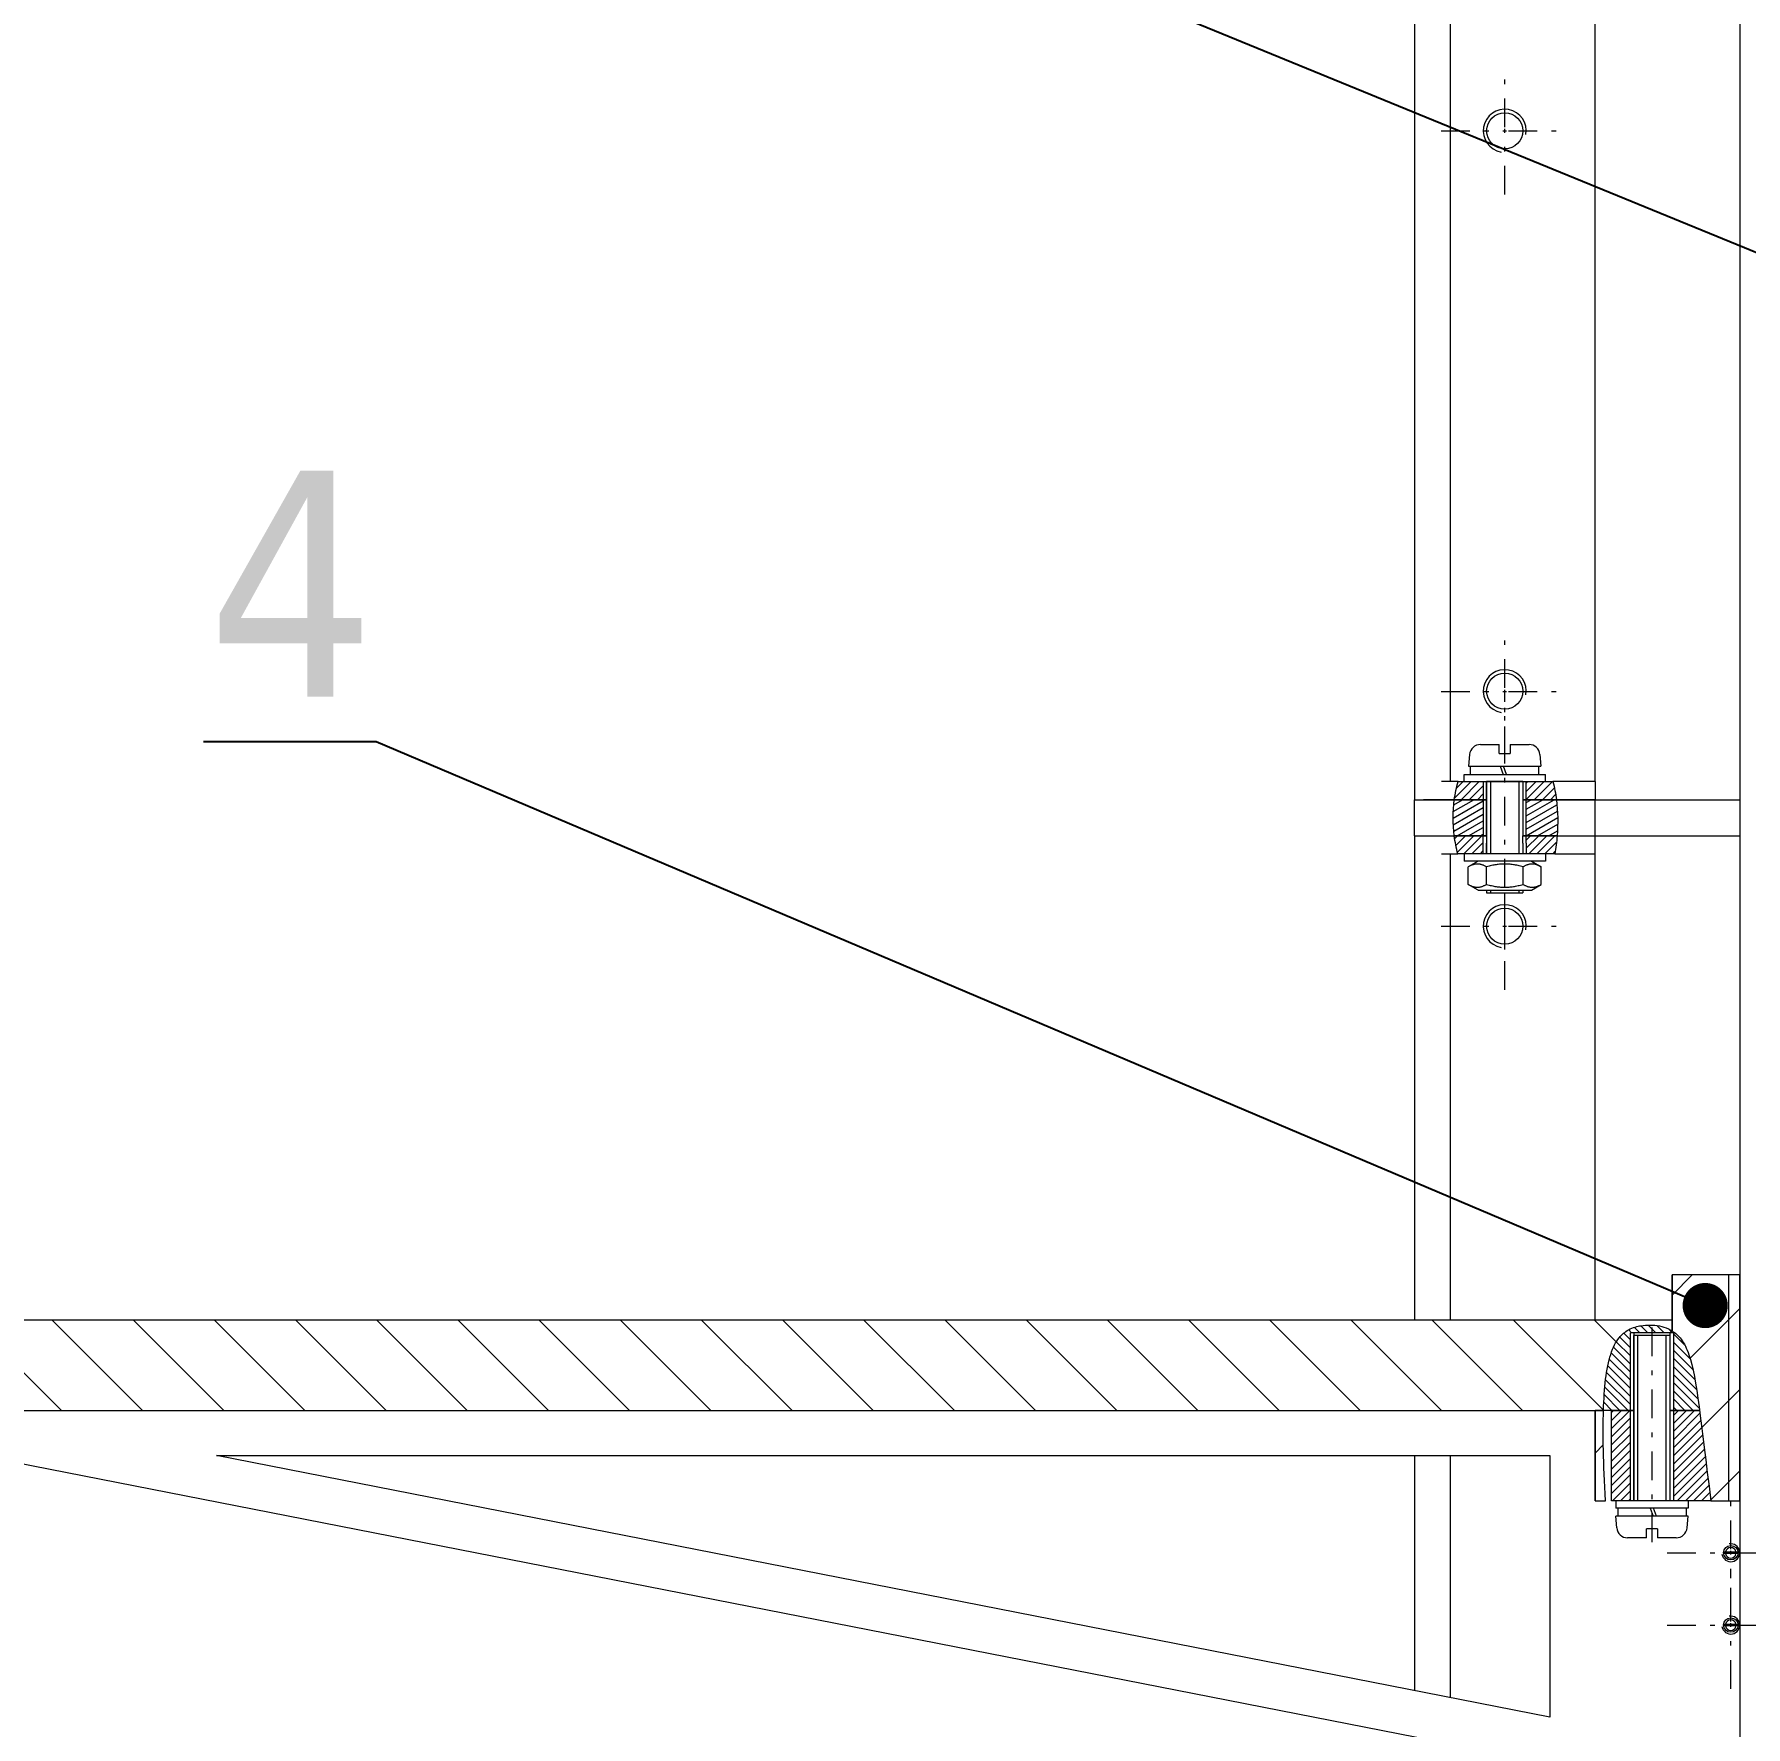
# Model space of a CAD drawing. Header units: millimetres. Extents: x 651 to 8859, y -354 to 894.
# Drawn here: x 2358.14 to 2396.01, y 136.17 to 173.62 of the extents above; entities that cross this region are included whole.
import ezdxf
from ezdxf import colors
from ezdxf.entities.mleader import LeaderData, LeaderLine
from ezdxf.math import Vec2, Vec3

# ---------------------------------------------------------------- set-up
doc = ezdxf.new("R2010")
doc.units = ezdxf.units.MM
doc.linetypes.add('DASHDOT2', pattern=[12.7, 6.35, -3.175, 0, -3.175])
doc.layers.get('0').update_dxf_attribs({"lineweight": 18})
for name, color, linetype, lineweight in [('cienka', 7, 'Continuous', 9), ('Kreskowanie (ISO)', 7, 'Continuous', 9), ('Linia przerwania (ISO)', 7, 'Continuous', 9), ('Widoczne (ISO)', 7, 'Continuous', 18), ('Widoczne wąskie (ISO)', 7, 'Continuous', 9)]:
    doc.layers.add(name, color=color, linetype=linetype, lineweight=lineweight)
doc.styles.get("Standard").update_dxf_attribs({"font": 'tahoma.ttf'})

# ---------------------------------------------------------------- blocks, each defined once
blk = doc.blocks.new('*U153')
at = {"layer": 'Widoczne wąskie (ISO)', "color": 0, "linetype": 'DASHDOT2', "ltscale": 0.1, "transparency": 16777216}
blk.add_line((0, 3.701), (0, -1.26), dxfattribs=at)
blk = doc.blocks.new('*U156')
at = {"layer": 'Widoczne wąskie (ISO)', "color": 0, "linetype": 'DASHDOT2', "ltscale": 0.1, "transparency": 16777216}
blk.add_line((0, -3.58), (0, 2.123), dxfattribs=at)
blk = doc.blocks.new('_Dot')
at = {"color": 0, "linetype": 'ByBlock', "lineweight": -2}
blk.add_line((-0.5, 0), (-1, 0), dxfattribs=at)
at = {"color": 0, "linetype": 'ByBlock', "const_width": 0.5}
blk.add_lwpolyline([(-0.25, 0, 1), (0.25, 0, 1)], format="xyb", close=True, dxfattribs=at)
blk = doc.blocks.new('*U667')
at = {"layer": 'Widoczne wąskie (ISO)', "color": 0, "linetype": 'DASHDOT2', "ltscale": 0.1, "transparency": 16777216}
for p, q in [((0, 0.08164), (0, 1.4082)), ((-1.4082, 0), (-0.08164, 0)), ((0.08164, 0), (1.4082, 0)), ((0, -1.4082), (0, -0.08164))]:
    blk.add_line(p, q, dxfattribs=at)
at = {"layer": 'Widoczne wąskie (ISO)', "color": 0, "linetype": 'Continuous', "ltscale": 0.1, "transparency": 16777216}
for p, q in [((-0.04082, 0), (0.04082, 0)), ((0, -0.04082), (0, 0.04082))]:
    blk.add_line(p, q, dxfattribs=at)
blk = doc.blocks.new('*U671')
at = {"layer": 'Widoczne wąskie (ISO)', "color": 0, "linetype": 'DASHDOT2', "ltscale": 0.1, "transparency": 16777216}
for p, q in [((0, 0.08164), (0, 1.4082)), ((-1.4082, 0), (-0.08164, 0)), ((0.08164, 0), (1.4082, 0)), ((0, -1.4082), (0, -0.08164))]:
    blk.add_line(p, q, dxfattribs=at)
at = {"layer": 'Widoczne wąskie (ISO)', "color": 0, "linetype": 'Continuous', "ltscale": 0.1, "transparency": 16777216}
for p, q in [((-0.04082, 0), (0.04082, 0)), ((0, -0.04082), (0, 0.04082))]:
    blk.add_line(p, q, dxfattribs=at)
blk = doc.blocks.new('*U675')
at = {"layer": 'Widoczne wąskie (ISO)', "color": 0, "linetype": 'DASHDOT2', "ltscale": 0.1, "transparency": 16777216}
for p, q in [((0, 0.08164), (0, 1.4082)), ((-1.4082, 0), (-0.08164, 0)), ((0.08164, 0), (1.4082, 0)), ((0, -1.4082), (0, -0.08164))]:
    blk.add_line(p, q, dxfattribs=at)
at = {"layer": 'Widoczne wąskie (ISO)', "color": 0, "linetype": 'Continuous', "ltscale": 0.1, "transparency": 16777216}
for p, q in [((-0.04082, 0), (0.04082, 0)), ((0, -0.04082), (0, 0.04082))]:
    blk.add_line(p, q, dxfattribs=at)
blk = doc.blocks.new('*U803')
at = {"layer": 'Widoczne wąskie (ISO)', "color": 0, "linetype": 'DASHDOT2', "ltscale": 0.1, "transparency": 16777216}
for p, q in [((0, 0.08164), (0, 1.4082)), ((-1.4082, 0), (-0.08164, 0)), ((0.08164, 0), (1.4082, 0)), ((0, -1.4082), (0, -0.08164))]:
    blk.add_line(p, q, dxfattribs=at)
at = {"layer": 'Widoczne wąskie (ISO)', "color": 0, "linetype": 'Continuous', "ltscale": 0.1, "transparency": 16777216}
for p, q in [((-0.04082, 0), (0.04082, 0)), ((0, -0.04082), (0, 0.04082))]:
    blk.add_line(p, q, dxfattribs=at)
blk = doc.blocks.new('*U805')
at = {"layer": 'Widoczne wąskie (ISO)', "color": 0, "linetype": 'DASHDOT2', "ltscale": 0.1, "transparency": 16777216}
for p, q in [((0, 0.08164), (0, 1.4082)), ((-1.4082, 0), (-0.08164, 0)), ((0.08164, 0), (1.4082, 0)), ((0, -1.4082), (0, -0.08164))]:
    blk.add_line(p, q, dxfattribs=at)
at = {"layer": 'Widoczne wąskie (ISO)', "color": 0, "linetype": 'Continuous', "ltscale": 0.1, "transparency": 16777216}
for p, q in [((-0.04082, 0), (0.04082, 0)), ((0, -0.04082), (0, 0.04082))]:
    blk.add_line(p, q, dxfattribs=at)

msp = doc.modelspace()

# ---------------------------------------------------------------- hatches: boundary and pattern name
at = {"layer": 'Kreskowanie (ISO)'}
h = msp.add_hatch(dxfattribs=at)
h.set_pattern_fill('ANSI31', color=256, scale=0.04)
edge = h.paths.add_edge_path()
edge.add_line((2404.132, 157.081), (2403.975, 157.081))
edge.add_line((2403.975, 157.081), (2403.551, 157.081))
edge.add_line((2403.551, 157.081), (2403.551, 156.681))
edge.add_line((2403.551, 156.681), (2404.172, 156.681))
edge.add_spline(control_points=[(2404.172, 156.681), (2404.162, 156.814), (2404.148, 156.948), (2404.132, 157.081)], knot_values=[0, 0, 0, 0, 0.20033, 0.20033, 0.20033, 0.20033], degree=3, periodic=0)
edge = h.paths.add_edge_path()
edge.add_spline(control_points=[(2391.817, 156.681), (2391.8, 156.815), (2391.775, 156.949), (2391.742, 157.081)], knot_values=[0, 0, 0, 0, 0.203974, 0.203974, 0.203974, 0.203974], degree=3, periodic=0)
edge.add_line((2391.742, 157.081), (2391.575, 157.081))
edge.add_line((2391.575, 157.081), (2391.151, 157.081))
edge.add_line((2391.151, 157.081), (2391.151, 156.681))
edge.add_line((2391.151, 156.681), (2391.817, 156.681))
edge = h.paths.add_edge_path()
edge.add_spline(control_points=[(2389.646, 157.081), (2389.607, 156.949), (2389.578, 156.816), (2389.559, 156.681)], knot_values=[0.050441, 0.050441, 0.050441, 0.050441, 0.255945, 0.255945, 0.255945, 0.255945], degree=3, periodic=0)
edge.add_line((2389.559, 156.681), (2390.2, 156.681))
edge.add_line((2390.2, 156.681), (2390.2, 157.081))
edge.add_line((2390.2, 157.081), (2389.775, 157.081))
edge.add_line((2389.775, 157.081), (2389.646, 157.081))
h.paths.add_polyline_path([(2390.2, 157.281), (2390.2, 157.081), (2390.2, 156.681), (2390.2, 156.881)])
edge = h.paths.add_edge_path()
edge.add_spline(control_points=[(2389.559, 155.881), (2389.577, 155.746), (2389.603, 155.612), (2389.636, 155.481)], knot_values=[0, 0, 0, 0, 0.203832, 0.203832, 0.203832, 0.203832], degree=3, periodic=0)
edge.add_line((2389.636, 155.481), (2389.775, 155.481))
edge.add_line((2389.775, 155.481), (2390.2, 155.481))
edge.add_line((2390.2, 155.481), (2390.2, 155.721))
edge.add_line((2390.2, 155.721), (2390.2, 155.881))
edge.add_line((2390.2, 155.881), (2389.559, 155.881))
edge = h.paths.add_edge_path()
edge.add_spline(control_points=[(2391.786, 155.481), (2391.808, 155.613), (2391.825, 155.747), (2391.835, 155.881)], knot_values=[0.050115, 0.050115, 0.050115, 0.050115, 0.25172, 0.25172, 0.25172, 0.25172], degree=3, periodic=0)
edge.add_line((2391.835, 155.881), (2391.151, 155.881))
edge.add_line((2391.151, 155.881), (2391.151, 155.721))
edge.add_line((2391.151, 155.721), (2391.151, 155.481))
edge.add_line((2391.151, 155.481), (2391.575, 155.481))
edge.add_line((2391.575, 155.481), (2391.786, 155.481))
edge = h.paths.add_edge_path()
edge.add_spline(control_points=[(2401.877, 157.081), (2401.857, 156.948), (2401.843, 156.815), (2401.835, 156.681)], knot_values=[0.050084, 0.050084, 0.050084, 0.050084, 0.251522, 0.251522, 0.251522, 0.251522], degree=3, periodic=0)
edge.add_line((2401.835, 156.681), (2402.6, 156.681))
edge.add_line((2402.6, 156.681), (2402.6, 157.081))
edge.add_line((2402.6, 157.081), (2402.175, 157.081))
edge.add_line((2402.175, 157.081), (2401.877, 157.081))
h.paths.add_polyline_path([(2402.6, 157.281), (2402.6, 157.081), (2402.6, 156.681), (2402.6, 156.881)])
edge = h.paths.add_edge_path()
edge.add_spline(control_points=[(2401.862, 155.881), (2401.879, 155.746), (2401.901, 155.613), (2401.929, 155.481)], knot_values=[0, 0, 0, 0, 0.202941, 0.202941, 0.202941, 0.202941], degree=3, periodic=0)
edge.add_line((2401.929, 155.481), (2402.175, 155.481))
edge.add_line((2402.175, 155.481), (2402.6, 155.481))
edge.add_line((2402.6, 155.481), (2402.6, 155.721))
edge.add_line((2402.6, 155.721), (2402.6, 155.881))
edge.add_line((2402.6, 155.881), (2401.862, 155.881))
edge = h.paths.add_edge_path()
edge.add_line((2404.189, 155.881), (2403.551, 155.881))
edge.add_line((2403.551, 155.881), (2403.551, 155.721))
edge.add_line((2403.551, 155.721), (2403.551, 155.481))
edge.add_line((2403.551, 155.481), (2403.975, 155.481))
edge.add_line((2403.975, 155.481), (2404.151, 155.481))
edge.add_spline(control_points=[(2404.151, 155.481), (2404.171, 155.612), (2404.183, 155.747), (2404.189, 155.881)], knot_values=[0.049861, 0.049861, 0.049861, 0.049861, 0.249399, 0.249399, 0.249399, 0.249399], degree=3, periodic=0)
h = msp.add_hatch(dxfattribs=at)
h.set_pattern_fill('ANSI31', color=256, scale=0.04, angle=-14.999978)
edge = h.paths.add_edge_path()
edge.add_spline(control_points=[(2391.835, 155.881), (2391.856, 156.148), (2391.851, 156.415), (2391.817, 156.681)], knot_values=[0.050573, 0.050573, 0.050573, 0.050573, 0.453156, 0.453156, 0.453156, 0.453156], degree=3, periodic=0)
edge.add_line((2391.817, 156.681), (2391.151, 156.681))
edge.add_line((2391.151, 156.681), (2391.151, 155.881))
edge.add_line((2391.151, 155.881), (2391.835, 155.881))
edge = h.paths.add_edge_path()
edge.add_spline(control_points=[(2389.559, 156.681), (2389.522, 156.415), (2389.524, 156.147), (2389.559, 155.881)], knot_values=[0.050627, 0.050627, 0.050627, 0.050627, 0.455375, 0.455375, 0.455375, 0.455375], degree=3, periodic=0)
edge.add_line((2389.559, 155.881), (2390.2, 155.881))
edge.add_line((2390.2, 155.881), (2390.2, 156.681))
edge.add_line((2390.2, 156.681), (2389.559, 156.681))
h.paths.add_polyline_path([(2390.2, 156.881), (2390.2, 156.681), (2390.2, 155.881), (2390.2, 156.081)])
h.paths.add_polyline_path([(2391.151, 156.681), (2391.151, 156.881), (2391.151, 156.081), (2391.151, 155.881)])
edge = h.paths.add_edge_path()
edge.add_spline(control_points=[(2404.189, 155.881), (2404.202, 156.144), (2404.193, 156.418), (2404.172, 156.681)], knot_values=[0.049909, 0.049909, 0.049909, 0.049909, 0.441664, 0.441664, 0.441664, 0.441664], degree=3, periodic=0)
edge.add_line((2404.172, 156.681), (2403.551, 156.681))
edge.add_line((2403.551, 156.681), (2403.551, 155.881))
edge.add_line((2403.551, 155.881), (2404.189, 155.881))
h.paths.add_polyline_path([(2403.551, 156.681), (2403.551, 156.881), (2403.551, 156.081), (2403.551, 155.881)])
edge = h.paths.add_edge_path()
edge.add_spline(control_points=[(2401.862, 155.881), (2401.829, 156.146), (2401.82, 156.413), (2401.835, 156.681)], knot_values=[0.050498, 0.050498, 0.050498, 0.050498, 0.453064, 0.453064, 0.453064, 0.453064], degree=3, periodic=0)
edge.add_line((2401.835, 156.681), (2402.6, 156.681))
edge.add_line((2402.6, 156.681), (2402.6, 156.67))
edge.add_line((2402.6, 156.67), (2402.6, 155.87))
edge.add_line((2402.6, 155.87), (2402.6, 155.881))
edge.add_line((2402.6, 155.881), (2401.862, 155.881))
h = msp.add_hatch(dxfattribs=at)
h.set_pattern_fill('ANSI31', color=256, scale=0.4, style=0)
edge = h.paths.add_edge_path()
edge.add_line((2395.876, 146.167), (2394.376, 146.167))
edge.add_line((2394.376, 146.167), (2394.376, 145.167))
edge.add_line((2394.376, 145.167), (2394.376, 144.927))
edge.add_spline(control_points=[(2394.376, 144.927), (2394.454, 144.879), (2394.519, 144.818), (2394.645, 144.653), (2394.702, 144.539), (2394.846, 144.12), (2394.912, 143.73), (2394.986, 143.167)], knot_values=[7.113653, 7.113653, 7.113653, 7.113653, 8.08873, 8.08873, 9.304278, 9.304278, 11.70158, 11.70158, 11.70158, 11.70158], degree=3, periodic=0)
edge.add_spline(control_points=[(2394.986, 143.167), (2395.054, 142.657), (2395.128, 142.006), (2395.236, 141.167)], knot_values=[11.70158, 11.70158, 11.70158, 11.70158, 13.86815, 13.86815, 13.86815, 13.86815], degree=3, periodic=0)
edge.add_line((2395.236, 141.167), (2395.876, 141.167))
edge.add_line((2395.876, 141.167), (2395.876, 146.167))
h = msp.add_hatch(dxfattribs=at)
h.set_pattern_fill('ANSI31', color=256, scale=0.4, angle=90.0002, style=0)
edge = h.paths.add_edge_path()
edge.add_spline(control_points=[(2392.859, 143.167), (2392.875, 143.663), (2392.919, 144.094), (2393.07, 144.567), (2393.133, 144.685), (2393.264, 144.847), (2393.334, 144.905), (2393.515, 145.004), (2393.613, 145.028), (2393.819, 145.064), (2393.964, 145.062), (2394.165, 145.021), (2394.232, 145), (2394.323, 144.958), (2394.35, 144.943), (2394.376, 144.927)], knot_values=[0.050902, 0.050902, 0.050902, 0.050902, 0.808575, 0.808575, 1.198661, 1.198661, 1.516589, 1.516589, 1.89947, 1.89947, 2.610541, 2.610541, 2.971431, 2.971431, 3.13351, 3.13351, 3.13351, 3.13351], degree=3, periodic=0)
edge.add_line((2394.376, 144.927), (2394.376, 145.167))
edge.add_line((2394.376, 145.167), (2343.476, 145.167))
edge.add_spline(control_points=[(2343.476, 145.167), (2343.402, 145.167), (2343.315, 145.149), (2343.178, 145.093), (2343.104, 145.043), (2342.999, 144.939), (2342.95, 144.865), (2342.893, 144.728), (2342.876, 144.641), (2342.876, 144.567)], knot_values=[-0.444289, -0.444289, -0.444289, -0.444289, -0.333217, -0.333217, -0.222144, -0.222144, -0.111072, -0.111072, 0, 0, 0, 0], degree=3, periodic=0)
edge.add_line((2342.876, 144.567), (2342.876, 143.767))
edge.add_spline(control_points=[(2342.876, 143.767), (2342.876, 143.693), (2342.893, 143.605), (2342.95, 143.469), (2342.999, 143.395), (2343.104, 143.29), (2343.178, 143.241), (2343.315, 143.184), (2343.402, 143.167), (2343.476, 143.167)], knot_values=[0, 0, 0, 0, 0.111072, 0.111072, 0.222144, 0.222144, 0.333217, 0.333217, 0.444289, 0.444289, 0.444289, 0.444289], degree=3, periodic=0)
edge.add_line((2343.476, 143.167), (2392.676, 143.167))
edge.add_line((2392.676, 143.167), (2392.859, 143.167))
h = msp.add_hatch(dxfattribs=at)
h.set_pattern_fill('ANSI31', color=256, scale=0.04, angle=90.00021, style=0)
edge = h.paths.add_edge_path()
edge.add_line((2394.986, 143.167), (2394.407, 143.167))
edge.add_line((2394.407, 143.167), (2394.407, 144.887))
edge.add_line((2394.407, 144.887), (2393.456, 144.887))
edge.add_line((2393.456, 144.887), (2393.456, 143.167))
edge.add_line((2393.456, 143.167), (2393.036, 143.167))
edge.add_line((2393.036, 143.167), (2392.859, 143.167))
edge.add_spline(control_points=[(2392.859, 143.167), (2392.875, 143.663), (2392.919, 144.094), (2393.07, 144.567), (2393.133, 144.685), (2393.264, 144.847), (2393.334, 144.905), (2393.515, 145.004), (2393.613, 145.028), (2393.819, 145.064), (2393.964, 145.062), (2394.165, 145.021), (2394.232, 145), (2394.323, 144.958), (2394.35, 144.943), (2394.376, 144.927)], knot_values=[0.050902, 0.050902, 0.050902, 0.050902, 0.808575, 0.808575, 1.198661, 1.198661, 1.516589, 1.516589, 1.89947, 1.89947, 2.610541, 2.610541, 2.971431, 2.971431, 3.13351, 3.13351, 3.13351, 3.13351], degree=3, periodic=0)
edge.add_spline(control_points=[(2394.376, 144.927), (2394.454, 144.879), (2394.519, 144.818), (2394.645, 144.653), (2394.702, 144.539), (2394.846, 144.12), (2394.912, 143.73), (2394.986, 143.167)], knot_values=[7.113653, 7.113653, 7.113653, 7.113653, 8.08873, 8.08873, 9.304278, 9.304278, 11.701573, 11.701573, 11.701573, 11.701573], degree=3, periodic=0)
h = msp.add_hatch(dxfattribs=at)
h.set_pattern_fill('ANSI31', color=256, scale=0.4, style=0)
edge = h.paths.add_edge_path()
edge.add_line((2392.676, 141.167), (2392.901, 141.167))
edge.add_spline(control_points=[(2392.901, 141.167), (2392.858, 141.993), (2392.844, 142.649), (2392.859, 143.167)], knot_values=[0, 0, 0, 0, 1.241324, 1.241324, 1.241324, 1.241324], degree=3, periodic=0)
edge.add_line((2392.859, 143.167), (2392.676, 143.167))
edge.add_line((2392.676, 143.167), (2392.676, 141.167))
h = msp.add_hatch(dxfattribs=at)
h.set_pattern_fill('ANSI31', color=256, scale=0.04, style=0)
h.paths.add_polyline_path([(2393.456, 141.167), (2393.132, 141.167), (2393.036, 141.167), (2393.036, 143.167), (2393.456, 143.167)])
h = msp.add_hatch(dxfattribs=at)
h.set_pattern_fill('ANSI31', color=256, scale=0.04, style=0)
edge = h.paths.add_edge_path()
edge.add_spline(control_points=[(2394.986, 143.167), (2395.054, 142.657), (2395.128, 142.006), (2395.236, 141.167)], knot_values=[11.70158, 11.70158, 11.70158, 11.70158, 13.86815, 13.86815, 13.86815, 13.86815], degree=3, periodic=0)
edge.add_line((2395.236, 141.167), (2394.732, 141.167))
edge.add_line((2394.732, 141.167), (2394.407, 141.167))
edge.add_line((2394.407, 141.167), (2394.407, 143.167))
edge.add_line((2394.407, 143.167), (2394.986, 143.167))
edge.add_line((2394.986, 143.167), (2394.986, 143.167))

# ---------------------------------------------------------------- linework, layer by layer
at = {"layer": 'Linia przerwania (ISO)'}
for points in [[(2389.559, 156.681), (2389.578, 156.816), (2389.607, 156.949), (2389.646, 157.081)], [(2391.742, 157.081), (2391.775, 156.949), (2391.8, 156.815), (2391.817, 156.681)], [(2389.559, 155.881), (2389.524, 156.147), (2389.522, 156.415), (2389.559, 156.681)], [(2391.817, 156.681), (2391.851, 156.415), (2391.856, 156.148), (2391.835, 155.881)], [(2389.636, 155.481), (2389.603, 155.612), (2389.577, 155.746), (2389.559, 155.881)], [(2391.835, 155.881), (2391.825, 155.747), (2391.808, 155.613), (2391.786, 155.481)], [(2392.901, 141.167), (2392.858, 141.993), (2392.844, 142.649), (2392.859, 143.167)]]:
    msp.add_open_spline(points, degree=3, dxfattribs=at)
for points, knots in [([(2392.859, 143.167), (2392.875, 143.663), (2392.919, 144.094), (2393.07, 144.567), (2393.133, 144.685), (2393.264, 144.847), (2393.334, 144.905), (2393.515, 145.004), (2393.613, 145.028), (2393.819, 145.064), (2393.964, 145.062), (2394.165, 145.021), (2394.232, 145), (2394.323, 144.958), (2394.35, 144.943), (2394.376, 144.927)], [0.050902, 0.050902, 0.050902, 0.050902, 0.808575, 0.808575, 1.198661, 1.198661, 1.516589, 1.516589, 1.89947, 1.89947, 2.610541, 2.610541, 2.971431, 2.971431, 3.13351, 3.13351, 3.13351, 3.13351]), ([(2394.376, 144.927), (2394.454, 144.879), (2394.519, 144.818), (2394.645, 144.653), (2394.702, 144.539), (2394.932, 143.869), (2395.007, 142.934), (2395.236, 141.167)], [7.113653, 7.113653, 7.113653, 7.113653, 8.08873, 8.08873, 9.304278, 9.304278, 13.86815, 13.86815, 13.86815, 13.86815])]:
    msp.add_open_spline(points, degree=3, knots=knots, dxfattribs=at)
at = {"layer": 'Widoczne (ISO)'}
for p, q in [((2388.675, 205.481), (2388.675, 156.681)), ((2389.475, 157.081), (2389.475, 205.081)), ((2392.675, 157.081), (2392.675, 205.081)), ((2395.876, 198.701), (2395.876, 105.101)), ((2395.876, 198.701), (2395.876, 146.167)), ((2389.898, 157.682), (2389.875, 157.421)), ((2390.137, 157.901), (2390.555, 157.901)), ((2390.555, 157.701), (2390.555, 157.901)), ((2390.555, 157.701), (2390.795, 157.701)), ((2390.795, 157.901), (2390.795, 157.701)), ((2390.795, 157.901), (2391.214, 157.901)), ((2391.453, 157.682), (2391.475, 157.421)), ((2389.775, 157.241), (2391.575, 157.241)), ((2389.775, 157.081), (2389.775, 157.241)), ((2389.875, 157.421), (2391.475, 157.421)), ((2389.92, 157.241), (2389.92, 157.421)), ((2389.92, 157.241), (2391.43, 157.241)), ((2390.574, 157.421), (2390.639, 157.241)), ((2390.711, 157.241), (2390.646, 157.421)), ((2391.43, 157.241), (2391.43, 157.421)), ((2391.575, 157.081), (2391.575, 157.241)), ((2389.646, 157.081), (2389.275, 157.081)), ((2389.646, 157.081), (2389.775, 157.081)), ((2389.775, 157.081), (2390.275, 157.081)), ((2389.775, 157.081), (2390.275, 157.081)), ((2391.075, 157.081), (2390.275, 157.081)), ((2390.275, 155.881), (2390.275, 157.081)), ((2390.275, 157.081), (2391.575, 157.081)), ((2390.275, 157.081), (2390.275, 155.881)), ((2391.075, 157.081), (2391.575, 157.081)), ((2391.075, 157.081), (2391.075, 155.881)), ((2391.075, 157.081), (2391.075, 155.881)), ((2391.575, 157.081), (2391.742, 157.081)), ((2392.675, 157.081), (2391.742, 157.081)), ((2392.675, 157.081), (2392.675, 156.681)), ((2388.675, 156.681), (2389.559, 156.681)), ((2388.675, 155.881), (2388.675, 156.681)), ((2389.559, 156.681), (2388.875, 156.681)), ((2389.559, 156.681), (2390.275, 156.681)), ((2390.275, 156.681), (2389.559, 156.681)), ((2391.075, 156.681), (2391.817, 156.681)), ((2391.817, 156.681), (2391.075, 156.681)), ((2391.817, 156.681), (2392.675, 156.681)), ((2392.675, 156.681), (2391.817, 156.681)), ((2392.675, 156.681), (2395.876, 156.681)), ((2392.675, 155.881), (2392.675, 156.681)), ((2388.675, 155.881), (2388.675, 145.167)), ((2388.675, 155.881), (2389.559, 155.881)), ((2388.875, 155.881), (2389.559, 155.881)), ((2389.559, 155.881), (2390.275, 155.881)), ((2390.275, 155.881), (2389.559, 155.881)), ((2390.275, 155.881), (2390.275, 155.721)), ((2390.275, 155.481), (2390.275, 155.721)), ((2390.275, 155.721), (2390.275, 155.481)), ((2391.075, 155.881), (2391.835, 155.881)), ((2391.835, 155.881), (2391.075, 155.881)), ((2391.075, 155.721), (2391.075, 155.881)), ((2391.075, 155.721), (2391.075, 155.481)), ((2391.075, 155.721), (2391.075, 155.481)), ((2391.835, 155.881), (2392.675, 155.881)), ((2391.835, 155.881), (2392.675, 155.881)), ((2392.675, 155.481), (2392.675, 155.881)), ((2392.675, 155.881), (2395.876, 155.881)), ((2389.275, 155.481), (2389.636, 155.481)), ((2389.475, 145.167), (2389.475, 155.481)), ((2389.775, 155.481), (2389.636, 155.481)), ((2391.575, 155.481), (2389.775, 155.481)), ((2391.575, 155.481), (2389.775, 155.481)), ((2389.775, 155.481), (2389.775, 155.321)), ((2391.575, 155.321), (2389.775, 155.321)), ((2390.085, 155.321), (2389.867, 155.195)), ((2391.265, 155.321), (2391.484, 155.195)), ((2391.786, 155.481), (2391.575, 155.481)), ((2391.575, 155.481), (2391.575, 155.321)), ((2391.786, 155.481), (2392.675, 155.481)), ((2392.675, 145.167), (2392.675, 155.481)), ((2389.867, 154.807), (2389.867, 155.195)), ((2390.271, 154.807), (2390.271, 155.195)), ((2391.08, 154.807), (2391.08, 155.195)), ((2391.484, 154.807), (2391.484, 155.195)), ((2390.085, 154.681), (2389.867, 154.807)), ((2390.085, 154.681), (2391.265, 154.681)), ((2390.275, 154.681), (2390.275, 154.621)), ((2390.275, 154.621), (2391.075, 154.621)), ((2391.075, 154.681), (2391.075, 154.621)), ((2391.265, 154.681), (2391.484, 154.807)), ((2395.876, 146.167), (2394.376, 146.167)), ((2394.376, 146.167), (2394.376, 144.927)), ((2394.376, 145.167), (2394.376, 146.167)), ((2395.876, 141.167), (2395.876, 146.167)), ((2394.376, 145.167), (2343.476, 145.167)), ((2394.376, 144.927), (2394.376, 145.167)), ((2394.407, 144.887), (2393.456, 144.887)), ((2393.532, 144.887), (2393.532, 143.167)), ((2394.332, 144.887), (2393.532, 144.887)), ((2394.332, 144.827), (2393.532, 144.827)), ((2393.532, 141.167), (2393.532, 144.827)), ((2394.332, 143.167), (2394.332, 144.887)), ((2394.332, 141.167), (2394.332, 144.827)), ((2343.476, 143.167), (2392.859, 143.167)), ((2351.876, 143.167), (2392.676, 135.167)), ((2392.859, 143.167), (2392.676, 143.167)), ((2392.676, 143.167), (2392.676, 141.167)), ((2392.676, 141.167), (2392.676, 143.167)), ((2393.532, 143.167), (2392.859, 143.167)), ((2393.036, 141.167), (2393.036, 143.167)), ((2393.036, 143.167), (2393.532, 143.167)), ((2393.532, 143.167), (2393.532, 141.167)), ((2394.332, 141.167), (2394.332, 143.167)), ((2394.332, 143.167), (2394.986, 143.167)), ((2394.986, 143.167), (2394.332, 143.167)), ((2362.173, 142.167), (2391.676, 142.167)), ((2391.676, 136.382), (2362.173, 142.167)), ((2388.675, 142.167), (2388.675, 136.97)), ((2389.475, 136.813), (2389.475, 142.167)), ((2391.676, 142.167), (2391.676, 136.382)), ((2392.676, 141.167), (2392.901, 141.167)), ((2393.132, 141.167), (2393.036, 141.167)), ((2394.332, 141.167), (2393.132, 141.167)), ((2393.132, 141.167), (2393.132, 141.007)), ((2394.732, 141.007), (2393.132, 141.007)), ((2393.177, 141.007), (2393.177, 140.827)), ((2394.687, 141.007), (2393.177, 141.007)), ((2393.896, 141.007), (2393.961, 140.827)), ((2394.033, 140.827), (2393.968, 141.007)), ((2394.732, 141.167), (2394.332, 141.167)), ((2394.687, 141.007), (2394.687, 140.827)), ((2395.236, 141.167), (2394.732, 141.167)), ((2394.732, 141.167), (2394.732, 141.007)), ((2395.236, 141.167), (2395.876, 141.167)), ((2395.876, 141.167), (2395.876, 105.101)), ((2394.732, 140.827), (2393.132, 140.827)), ((2393.154, 140.566), (2393.132, 140.827)), ((2393.812, 140.347), (2393.812, 140.547)), ((2394.052, 140.547), (2393.812, 140.547)), ((2394.052, 140.547), (2394.052, 140.347)), ((2394.709, 140.566), (2394.732, 140.827)), ((2393.812, 140.347), (2393.394, 140.347)), ((2394.47, 140.347), (2394.052, 140.347)), ((2395.561, 140.037), (2395.791, 140.037)), ((2395.791, 139.997), (2395.561, 139.997)), ((2395.561, 138.437), (2395.791, 138.437)), ((2395.791, 138.397), (2395.561, 138.397))]:
    msp.add_line(p, q, dxfattribs=at)
for centre, radius in [((2390.675, 171.481), 0.4), ((2390.675, 159.081), 0.4), ((2390.675, 153.881), 0.4), ((2395.676, 140.017), 0.16), ((2395.676, 138.417), 0.16)]:
    msp.add_circle(centre, radius, dxfattribs=at)
for centre, radius, start, end in [((2390.137, 157.661), 0.24, 90, 175), ((2391.214, 157.661), 0.24, 5, 90), ((2393.394, 140.587), 0.24, 185, 270), ((2394.47, 140.587), 0.24, 270, 355), ((2395.676, 140.017), 0.117, 9.8375, 170.1625), ((2395.676, 140.017), 0.117, 189.8375, 350.1625), ((2395.676, 138.417), 0.117, 9.8375, 170.1625), ((2395.676, 138.417), 0.117, 189.8375, 350.1625)]:
    msp.add_arc(centre, radius, start, end, dxfattribs=at)
for points, weights in [([(2390.271, 155.195), (2390.069, 155.311), (2389.867, 155.195)], [1, 1.15470053838, 1]), ([(2391.08, 155.195), (2390.675, 155.311), (2390.271, 155.195)], [1, 1.15470053838, 1]), ([(2391.484, 155.195), (2391.282, 155.311), (2391.08, 155.195)], [1, 1.15470053838, 1]), ([(2389.867, 154.807), (2390.069, 154.69), (2390.271, 154.807)], [1, 1.15470053838, 1]), ([(2390.271, 154.807), (2390.675, 154.69), (2391.08, 154.807)], [1, 1.15470053838, 1]), ([(2391.08, 154.807), (2391.282, 154.69), (2391.484, 154.807)], [1, 1.15470053838, 1]), ([(2395.517, 140.037), (2395.542, 140.037), (2395.561, 140.037)], [1, 1.01250399926, 1]), ([(2395.561, 139.997), (2395.542, 139.997), (2395.517, 139.997)], [1, 1.01250399926, 1]), ([(2395.791, 140.037), (2395.81, 140.037), (2395.835, 140.037)], [1, 1.01250399926, 1]), ([(2395.835, 139.997), (2395.81, 139.997), (2395.791, 139.997)], [1, 1.01250399926, 1]), ([(2395.517, 138.437), (2395.542, 138.437), (2395.561, 138.437)], [1, 1.01250399926, 1]), ([(2395.561, 138.397), (2395.542, 138.397), (2395.517, 138.397)], [1, 1.01250399926, 1]), ([(2395.791, 138.437), (2395.81, 138.437), (2395.835, 138.437)], [1, 1.01250399926, 1]), ([(2395.835, 138.397), (2395.81, 138.397), (2395.791, 138.397)], [1, 1.01250399926, 1])]:
    msp.add_rational_spline(points, weights, degree=2, dxfattribs=at)
at = {"layer": 'Widoczne wąskie (ISO)'}
for p, q in [((2390.2, 157.081), (2390.2, 155.881)), ((2390.359, 157.081), (2390.359, 155.881)), ((2390.992, 155.881), (2390.992, 157.081)), ((2391.151, 155.881), (2391.151, 157.081)), ((2390.2, 155.721), (2390.2, 155.881)), ((2390.2, 155.481), (2390.2, 155.721)), ((2390.359, 155.881), (2390.359, 155.721)), ((2390.359, 155.721), (2390.359, 155.481)), ((2390.992, 155.721), (2390.992, 155.881)), ((2390.992, 155.481), (2390.992, 155.721)), ((2391.151, 155.721), (2391.151, 155.881)), ((2391.151, 155.721), (2391.151, 155.481)), ((2390.359, 154.681), (2390.359, 154.621)), ((2390.992, 154.621), (2390.992, 154.681)), ((2395.626, 146.167), (2395.626, 141.167)), ((2393.456, 143.167), (2393.456, 144.887)), ((2393.615, 144.827), (2393.615, 141.167)), ((2394.248, 141.167), (2394.248, 144.827)), ((2394.407, 144.887), (2394.407, 143.167)), ((2393.456, 141.167), (2393.456, 143.167)), ((2394.407, 143.167), (2394.407, 141.167))]:
    msp.add_line(p, q, dxfattribs=at)
for centre, radius, start, end in [((2390.675, 171.481), 0.476, 350, 260), ((2390.675, 159.081), 0.476, 350, 260), ((2390.675, 153.881), 0.476, 350, 260), ((2395.676, 140.017), 0.198, 190, 100), ((2395.676, 140.017), 0.118, 170.2334, 189.7666), ((2395.676, 138.417), 0.198, 190, 100), ((2395.676, 138.417), 0.118, 170.2334, 189.7666)]:
    msp.add_arc(centre, radius, start, end, dxfattribs=at)

# ---------------------------------------------------------------- block references
at = {"layer": 'Widoczne wąskie (ISO)', "linetype": 'DASHDOT2', "ltscale": 0.1}
for name, p in [('*U675', (2390.675, 171.481)), ('*U671', (2390.675, 159.072)), ('*U156', (2390.675, 156.949)), ('*U667', (2390.675, 153.881)), ('*U153', (2393.932, 141.298)), ('*U805', (2395.676, 140.017)), ('*U803', (2395.676, 138.417))]:
    msp.add_blockref(name, p, dxfattribs=at)

# ---------------------------------------------------------------- leaders
at = {"layer": 'cienka'}
ml = msp.add_multileader_mtext('Standard', dxfattribs=at)
ml.set_content('1', color=256)
ml.set_leader_properties()
ml.set_arrow_properties(name='DOT')
ml.build(insert=Vec2(0, 0))
ml.multileader.update_dxf_attribs({"has_dogleg": 0, "text_left_attachment_type": 5, "text_right_attachment_type": 6, "text_top_attachment_type": 10, "dogleg_length": 0, "arrow_head_size": 1})
ctx = ml.context
ctx.base_point, ctx.char_height, ctx.arrow_head_size, ctx.landing_gap_size, ctx.plane_origin = Vec3(2360.594, 182.379), 5, 1, 0, Vec3(2372.759, 208.618)
ctx.left_attachment, ctx.right_attachment, ctx.bottom_attachment, ctx.text_align_type = 5, 6, 10, 2
notes = []
notes.append((ctx, [(0, (1, 1, 0), (2363.032, 182.396), (-1, 0), 0, [(0, [(2396.905, 168.51)], 0, [])])]))
ctx.mtext.insert, ctx.mtext.alignment, ctx.mtext.flow_direction = Vec3(2363.032, 188.396), 3, 5
ml = msp.add_multileader_mtext('Standard', dxfattribs=at)
ml.set_content('4', color=256)
ml.set_leader_properties()
ml.set_arrow_properties(name='DOT')
ml.build(insert=Vec2(0, 0))
ml.multileader.update_dxf_attribs({"has_dogleg": 0, "text_left_attachment_type": 5, "text_right_attachment_type": 6, "text_top_attachment_type": 10, "dogleg_length": 0, "arrow_head_size": 1})
ctx = ml.context
ctx.base_point, ctx.char_height, ctx.arrow_head_size, ctx.landing_gap_size, ctx.plane_origin = Vec3(2362.257, 157.963), 5, 1, 0, Vec3(2368.614, 182.113)
ctx.left_attachment, ctx.right_attachment, ctx.bottom_attachment, ctx.text_align_type = 5, 6, 10, 2
notes.append((ctx, [(0, (1, 1, 0), (2365.706, 157.963), (-1, 0), 0, [(0, [(2395.11, 145.487)], 0, [])])]))
ctx.mtext.insert, ctx.mtext.alignment, ctx.mtext.flow_direction = Vec3(2365.706, 163.963), 3, 5
for ctx, leaders in notes:
    for number, flags, end, landing, length, lines in leaders:
        leader = LeaderData()
        leader.index, (leader.has_last_leader_line, leader.has_dogleg_vector, leader.attachment_direction) = number, flags
        leader.last_leader_point, leader.dogleg_vector, leader.dogleg_length = Vec3(end), Vec3(landing), length
        for number, points, colour, breaks in lines:
            line = LeaderLine()
            line.index, line.vertices, line.color, line.breaks = number, Vec3.list(points), colors.encode_raw_color(colour), breaks
            leader.lines.append(line)
        ctx.leaders.append(leader)

doc.saveas('drawing.dxf')
